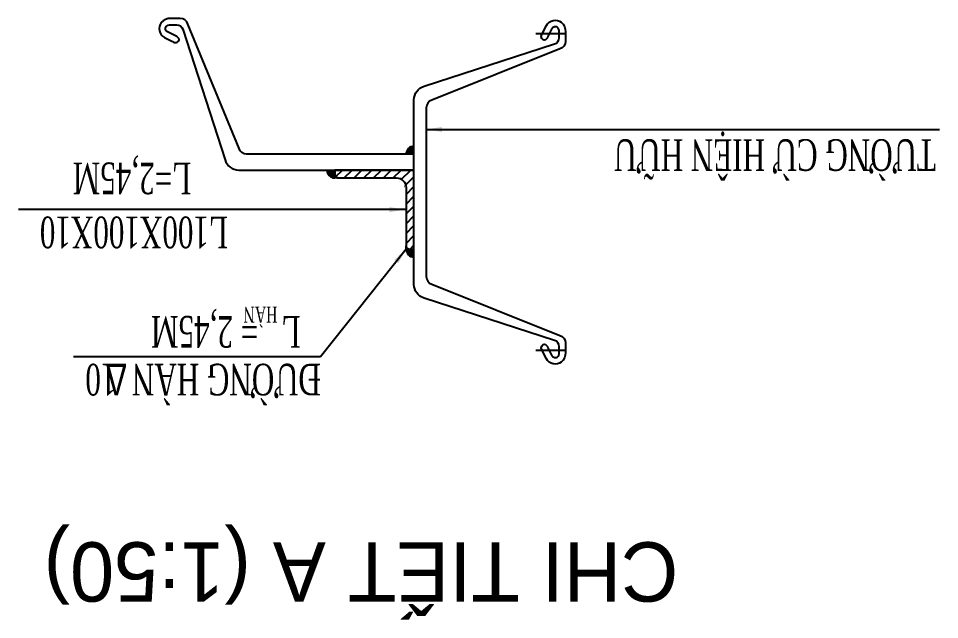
# Model space of a CAD drawing. Extents: x -57534 to 10615, y -13723 to 96319.
# Drawn here: x -11390 to -9061, y 52979 to 54498 of the extents above; entities that cross this region are included whole.
import ezdxf
from ezdxf.enums import TextEntityAlignment as Align

# ---------------------------------------------------------------- set-up
doc = ezdxf.new("R2010")
doc.units = 0
doc.header["$LTSCALE"] = 5
doc.header["$MEASUREMENT"] = 0
doc.linetypes.add('CENTER2', pattern=[1.125, 0.75, -0.125, 0.125, -0.125])
doc.layers.get('0').update_dxf_attribs({"linetype": 'CONTINUOUS'})
for name, color, linetype in [('CENTER', 9, 'CENTER2'), ('Cu', 230, 'CONTINUOUS'), ('DIMENSION', 4, 'CONTINUOUS'), ('HATCH', 7, 'CONTINUOUS'), ('TEXT', 3, 'CONTINUOUS')]:
    doc.layers.add(name, color=color, linetype=linetype)
doc.styles.add('CMB-1', font='VHBLACK.TTF', dxfattribs={"width": 0.8})
doc.styles.add('DIM', font='romans.shx', dxfattribs={"width": 0.65})
doc.styles.add('SYMBOL', font='greeks.shx', dxfattribs={"width": 0.8})
doc.styles.add('THUONG', font='vntimeh.shx', dxfattribs={"width": 0.65})
doc.dimstyles.new('40.Ph', dxfattribs={"dimscale": 400, "dimtxt": 0.2, "dimasz": 0.1, "dimexe": 0.1, "dimexo": 0.1, "dimgap": 0.06, "dimtad": 1, "dimdec": 0, "dimlfac": 0.05, "dimzin": 0, "dimdsep": 46, "dimtxsty": 'DIM', "dimblk": 'ARCHTICK', "dimcen": 0.15, "dimdle": 0.1, "dimclrd": 256, "dimclre": 7, "dimclrt": 6, "dimadec": 0, "dimazin": 0, "dimtfac": 1, "dimtdec": 0, "dimtix": 1, "dimtmove": 0, "dimatfit": 3, "dimfxl": 1, "dimtolj": 1, "dimtzin": 0, "dimarcsym": 0})

# ---------------------------------------------------------------- blocks, each defined once
blk = doc.blocks.new('Cu thep kieu IVL')
at = {"layer": 'CENTER'}
for p, q in [((-20, 19.15), (-20, 14.85)), ((20, 19.15), (20, 14.85))]:
    blk.add_line(p, q, dxfattribs=at)
at = {"layer": 'Cu'}
blk.add_lwpolyline([(-11.62, 2.27, 0.331206), (-10.66, 1.56), (10.66, 1.56, 0.331206), (11.62, 2.27), (18.1, 18.44, -0.331206), (19.05, 19.15), (20.26, 19.15, -0.223582), (21.46, 18.62, -0.452935), (21.06, 16.74), (20.02, 16.22, -0.518485), (19.2, 16.44, -0.300037), (19.66, 16.94), (20.68, 17.45, 0.427626), (20.83, 18.12, 0.215462), (20.27, 18.35), (19.5, 18.35, 0.331206), (18.73, 17.78), (13.38, 1.28, -0.331206), (11.66, 0), (-11.66, 0, -0.331206), (-13.38, 1.28), (-18.73, 17.78, 0.331206), (-19.5, 18.35), (-20.27, 18.35, 0.215462), (-20.83, 18.12, 0.427626), (-20.68, 17.45), (-19.66, 16.94, -0.300037), (-19.2, 16.44, -0.518485), (-20.02, 16.22), (-21.06, 16.74, -0.452935), (-21.46, 18.62, -0.223582), (-20.26, 19.15), (-19.05, 19.15, -0.331206), (-18.1, 18.44)], format="xyb", close=True, dxfattribs=at)
blk = doc.blocks.new('_ArchTick')
at = {"color": 0, "linetype": 'ByBlock', "const_width": 0.15}
blk.add_lwpolyline([(-0.5, -0.5), (0.5, 0.5)], dxfattribs=at)
blk = doc.blocks.new('A$C7E87390C')
at = {"layer": 'DIMENSION'}
for points in [[(1349.1, 1066.2), (1329.1, 1066.2), (1329.1, 1086.2, -0.414214)], [(1549.1, 866.2), (1529.1, 866.2), (1529.1, 886.2, -0.414214)], [(1349.1, 826), (1329.1, 826), (1329.1, 806, 0.414214)]]:
    blk.add_hatch(color=256, dxfattribs=at).paths.add_polyline_path(points)
at = {"layer": 'HATCH'}
h = blk.add_hatch(dxfattribs=at)
h.set_pattern_fill('ANSI31', color=256, scale=1400, angle=180, style=0)
h.set_pattern_definition([(45, (1329.093, 866.202), (-12.3744, 12.3744), [])])
edge = h.paths.add_edge_path()
edge.add_ellipse((1341.1, 1058.2), major_axis=(-5.66, -5.66), ratio=1, start_angle=135, end_angle=225)
edge.add_line((1341.1, 1066.2), (1329.1, 1066.2))
edge.add_line((1329.1, 1066.2), (1329.1, 866.2))
edge.add_line((1329.1, 866.2), (1529.1, 866.2))
edge.add_line((1529.1, 866.2), (1529.1, 878.2))
edge.add_ellipse((1521.1, 878.2), major_axis=(-5.66, -5.66), ratio=1, start_angle=135, end_angle=225)
edge.add_line((1521.1, 886.2), (1373.1, 886.2))
edge.add_ellipse((1373.1, 910.2), major_axis=(17, -17), ratio=1, start_angle=225, end_angle=315, ccw=False)
edge.add_line((1349.1, 910.2), (1349.1, 1058.2))
at = {"layer": 'Cu'}
blk.add_lwpolyline([(1329.1, 826), (1752.3, 826, -0.331206), (1771.5, 811.7), (1901, 497.4, 0.331206), (1920.2, 483.1), (1944.3, 483.1, 0.223582), (1968.2, 493.8, 0.452935), (1960.3, 531.4), (1939.4, 541.8, 0.518485), (1923, 537.5, 0.300037), (1932.3, 527.5), (1952.7, 517.3, -0.427626), (1955.7, 503.8, -0.215462), (1944.5, 499.1), (1929.1, 499.1, -0.331206), (1913.8, 510.5), (1806.8, 840.5, 0.331206), (1772.3, 866.2), (1329.1, 866.2)], format="xyb", dxfattribs=at)
at = {"layer": 'DIMENSION'}
for p, q in [((1349.1, 1066.2), (1349.1, 1058.2)), ((1521.1, 886.2), (1529.1, 886.2))]:
    blk.add_line(p, q, dxfattribs=at)
blk.add_lwpolyline([(1349.1, 1058.2, 0.414214), (1341.1, 1066.2), (1329.1, 1066.2), (1329.1, 866.2), (1529.1, 866.2), (1529.1, 878.2, 0.414214), (1521.1, 886.2), (1373.1, 886.2, -0.414214), (1349.1, 910.2)], format="xyb", close=True, dxfattribs=at)
for centre, start, end in [((1329.1, 1066.2), 359.9986, 89.9997), ((1529.1, 866.2), 0, 90), ((1329.1, 826), 270, 0)]:
    blk.add_arc(centre, 20, start, end, dxfattribs=at)
at = {"layer": 'DIMENSION', "xscale": 20, "yscale": 20, "zscale": 20, "rotation": 90}
blk.add_blockref('Cu thep kieu IVL', (1329.1, 922.2), dxfattribs=at)
at = {"layer": 'TEXT', "style": 'CMB-1'}
blk.add_text('chi tiÕt a (1:50)', height=150, dxfattribs=at).set_placement((1463.1, 1806.9), align=Align.CENTER)
at = {"layer": 'TEXT', "style": 'THUONG', "width": 0.65}
for s, height, p in [('®\xadêng hµn  10', 80, (1564.7, 1356)), ('L   = 2,45m', 80, (1616.1, 1235.3)), ('hµn', 40, (1674.7, 1211.6)), ('l100x100x10', 80, (1799.6, 983.9)), ('l=2,45m', 80, (1892.6, 847.5)), ('t\xadêng cõ hiÖn h÷u', 80, (9.7, 788.6))]:
    blk.add_text(s, height=height, dxfattribs=at).set_placement(p)
at = {"layer": 'TEXT', "style": 'SYMBOL', "width": 0.75}
blk.add_text('D', height=80, dxfattribs=at).set_placement((2081.8, 1355.3), align=Align.CENTER)
at = {"layer": 'DIMENSION'}
for points in [[(1349.1, 1066.2), (1565.3, 1338.5), (2190, 1338.5)], [(1351.5, 966.3), (2329.3, 966.3)], [(1297.9, 763.7), (0, 763.7)]]:
    blk.add_leader(points, dimstyle='40.Ph', override={"dimgap": 0.06, "dimtad": 0}, dxfattribs=at)

msp = doc.modelspace()

# ---------------------------------------------------------------- block references
at = {"layer": 'DIMENSION', "ltscale": 5, "rotation": 180}
msp.add_blockref('A$C7E87390C', (-9060.5, 54981.5), dxfattribs=at)

doc.saveas('drawing.dxf')
